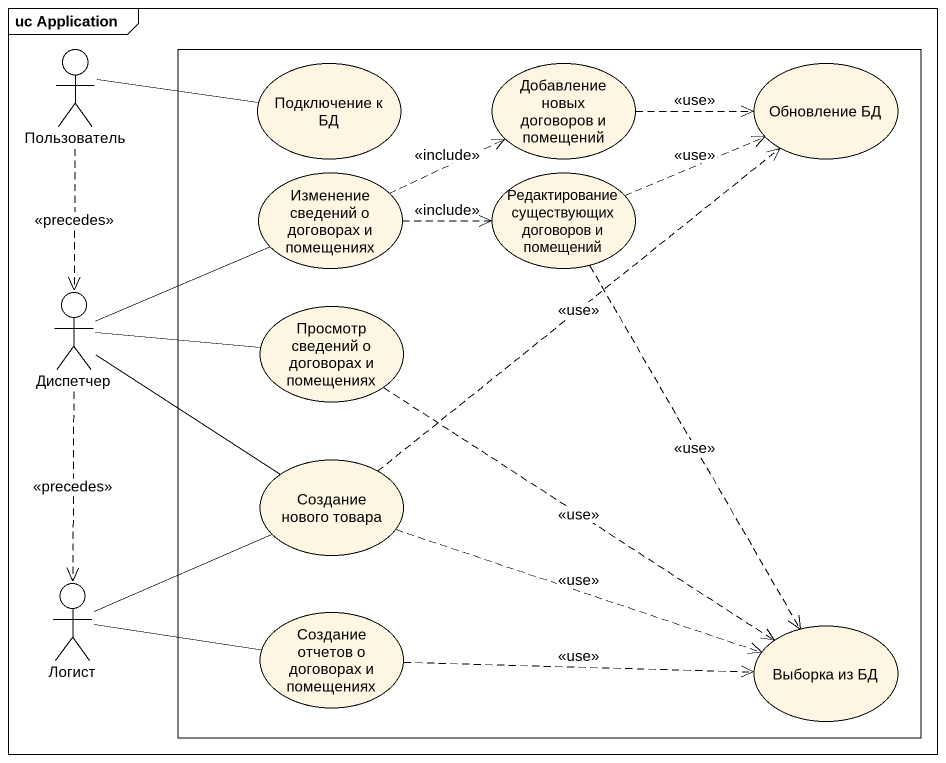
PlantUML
@startuml
mainframe uc Application
actor Пользователь
rectangle " " as rectangle1 {
  usecase "Подключение к БД" as Подключение_к_БД
  usecase "Добавление новых договоров и помещений" as Добавление_новых_договоров
  usecase "Обновление БД" as Обновление_БД
  usecase "Изменение сведений о договорах и помещениях" as Изменение_сведений_о
  usecase "Редактирование существующих договоров и помещений" as Редактирование_существующих
  usecase "Просмотр сведений о договорах и помещениях" as Просмотр_сведений_о
  usecase "Создание нового товара" as Создание_нового_товара
  usecase "Создание отчетов о договорах и помещениях" as Создание_отчетов_о
  usecase "Выборка из БД" as Выборка_из_БД
}
actor Диспетчер
actor Логист
Пользователь -right- Подключение_к_БД
Пользователь ..> Диспетчер : <<precedes>>
Добавление_новых_договоров .right.> Обновление_БД : <<use>>
Изменение_сведений_о .right.> Добавление_новых_договоров : <<include>>
Изменение_сведений_о .right.> Редактирование_существующих : <<include>>
Редактирование_существующих .right.> Обновление_БД : <<use>>
Редактирование_существующих ..> Выборка_из_БД : <<use>>
Диспетчер -right- Изменение_сведений_о
Диспетчер -right- Просмотр_сведений_о
Диспетчер -right- Создание_нового_товара
Диспетчер ..> Логист : <<precedes>>
Просмотр_сведений_о ..> Выборка_из_БД : <<use>>
Создание_нового_товара .up.> Обновление_БД : <<use>>
Создание_нового_товара .right.> Выборка_из_БД : <<use>>
Логист -right- Создание_нового_товара
Логист -right- Создание_отчетов_о
Создание_отчетов_о .right.> Выборка_из_БД : <<use>>
@enduml
